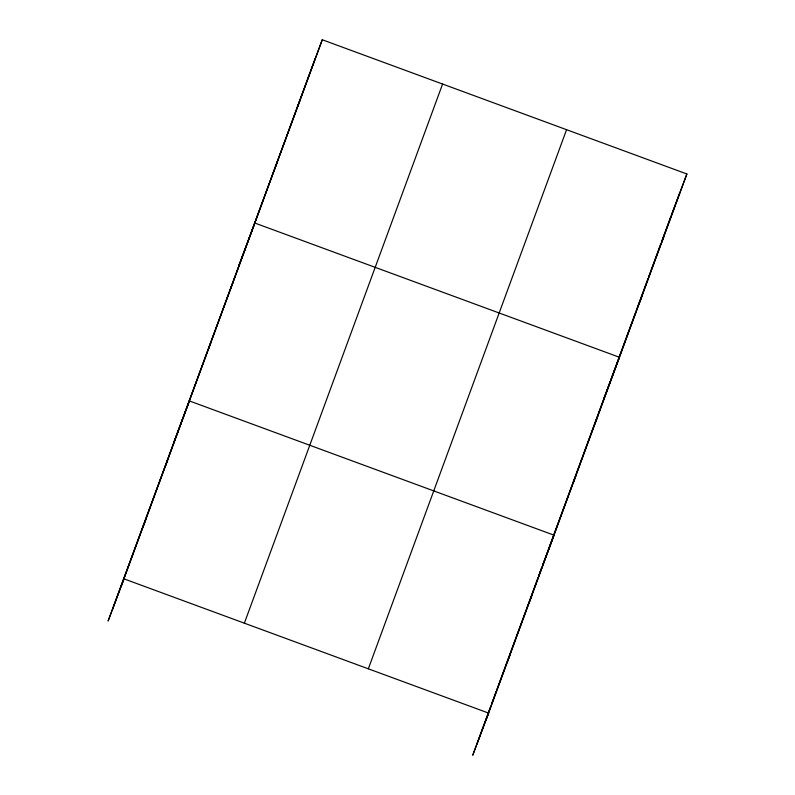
<?xml version="1.0" encoding="UTF-8"?>
<svg xmlns="http://www.w3.org/2000/svg" width="795" height="795" viewBox="0 0 795 795"><rect width="100%" height="100%" fill="white"/><g stroke="black" fill="none" stroke-linecap="round" stroke-linejoin="round"><path stroke-width="1.19" d="M112.453 609.507L315.168 58.532M121.277 586.154L322.263 39.75L686.89 173.986L485.904 720.399M244.363 623.171L442.586 84.051M368.333 668.814L566.567 129.694M490.694 706.407L472.737 755.25L488.657 713.115L124.03 578.869L108.11 621.014L322.263 39.75M491.548 704.082L494.54 695.943M494.967 694.78L496.249 691.292M497.104 688.967L538.155 577.339M538.583 576.176L541.574 568.037M542.429 565.712L559.531 519.195M559.958 518.032L581.761 458.735M582.188 457.572L603.564 399.428M625.615 339.485L603.991 398.275L616.304 365.73M626.033 338.332L635.364 312.972M636.209 310.666L648.074 278.379M648.501 277.226L660.794 243.797M661.639 241.491L670.97 216.131M477.079 743.752L679.795 192.778M297.042 108.13L299.795 100.846M274.583 169.236L277.336 161.951M238.947 265.192L254.867 223.047L619.494 357.293L616.741 364.577M230.311 289.638L233.064 282.354M208.499 348.945L211.251 341.661M173.529 443.103L189.448 400.958L554.075 535.204L542.498 565.841M164.893 467.549L167.646 460.265M143.09 526.846L145.843 519.572M671.397 214.978L686.89 173.986M661.669 242.376L664.421 235.091M639.21 303.471L641.953 296.187M594.938 423.874L597.681 416.6M573.125 483.181L575.878 475.897M538.583 576.186L542.061 566.984M529.52 601.785L532.272 594.501M507.717 661.092L510.469 653.808"/></g></svg>
